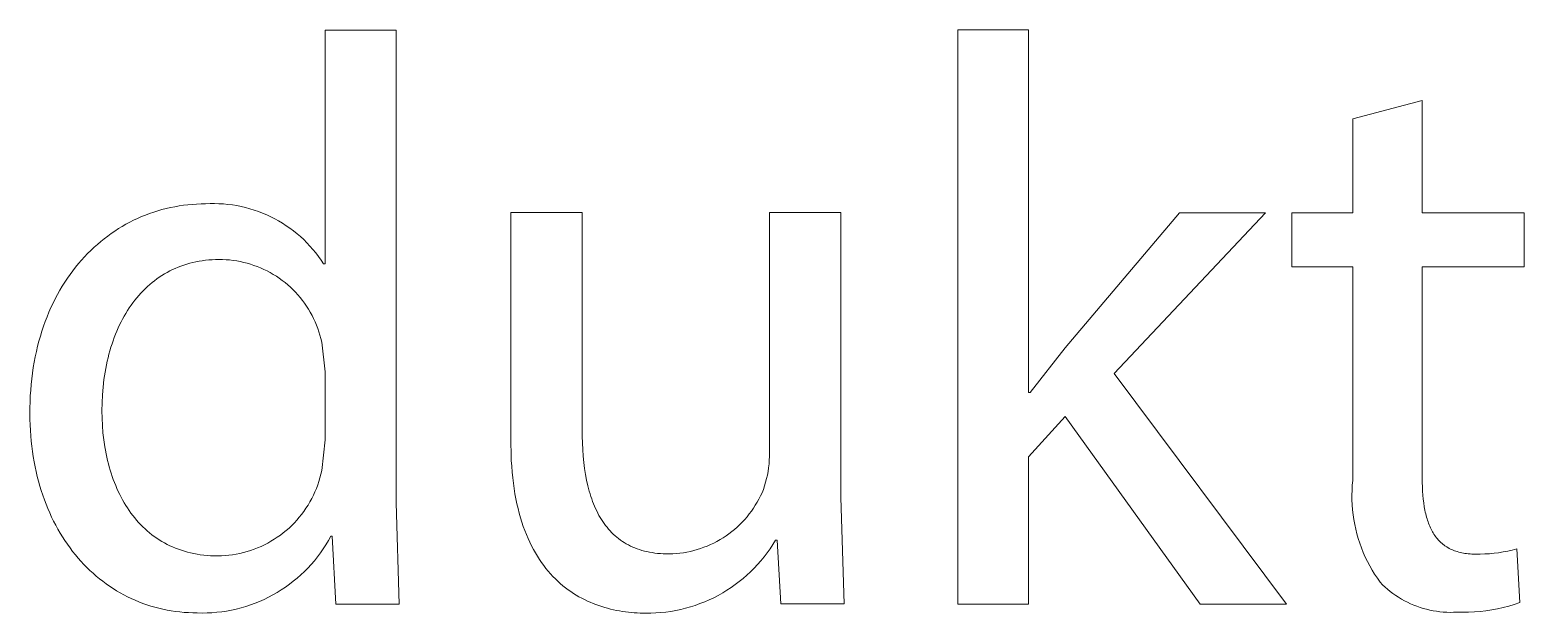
# Model space of a CAD drawing. Header units: millimetres. Extents: x -665 to 1920, y -373 to 1434.
# Drawn here: x 1132.37 to 1180.21, y -329.91 to -311.24 of the extents above; entities that cross this region are included whole.
import ezdxf

# ---------------------------------------------------------------- set-up
doc = ezdxf.new("R2010")
doc.units = ezdxf.units.MM
doc.header["$MEASUREMENT"] = 0
doc.layers.add('Domyślny', color=7, linetype='Continuous', true_color=0x000000)

msp = doc.modelspace()

# ---------------------------------------------------------------- linework, layer by layer
at = {"layer": 'Domyślny', "color": 18, "lineweight": 15, "true_color": 0x000000}
for p, q in [((1141.825, -318.725), (1141.825, -311.242)), ((1141.825, -311.242), (1144.099, -311.242)), ((1144.099, -311.242), (1144.099, -326.38)), ((1162.08, -329.619), (1162.08, -311.235)), ((1162.08, -311.235), (1164.337, -311.235)), ((1164.337, -311.235), (1164.337, -322.843)), ((1174.72, -314.086), (1176.942, -313.492)), ((1176.942, -313.492), (1176.942, -317.092)), ((1174.72, -317.092), (1174.72, -314.086)), ((1136.073, -317.163), (1136.203, -317.114)), ((1136.203, -317.114), (1136.334, -317.069)), ((1136.334, -317.069), (1136.466, -317.027)), ((1136.466, -317.027), (1136.6, -316.989)), ((1136.6, -316.989), (1136.735, -316.954)), ((1136.735, -316.954), (1136.871, -316.923)), ((1136.871, -316.923), (1137.008, -316.896)), ((1137.008, -316.896), (1137.146, -316.872)), ((1137.146, -316.872), (1137.285, -316.851)), ((1137.285, -316.851), (1137.425, -316.835)), ((1137.425, -316.835), (1137.566, -316.822)), ((1137.566, -316.822), (1137.708, -316.812)), ((1137.708, -316.812), (1137.85, -316.807)), ((1137.85, -316.807), (1137.994, -316.805)), ((1137.994, -316.805), (1138.137, -316.798)), ((1138.137, -316.798), (1138.28, -316.797)), ((1138.28, -316.797), (1138.424, -316.801)), ((1138.424, -316.801), (1138.567, -316.809)), ((1138.567, -316.809), (1138.71, -316.822)), ((1138.71, -316.822), (1138.852, -316.84)), ((1138.852, -316.84), (1138.993, -316.863)), ((1138.993, -316.863), (1139.134, -316.891)), ((1139.134, -316.891), (1139.274, -316.924)), ((1139.274, -316.924), (1139.412, -316.961)), ((1139.412, -316.961), (1139.549, -317.004)), ((1139.549, -317.004), (1139.685, -317.051)), ((1139.685, -317.051), (1139.819, -317.102)), ((1139.819, -317.102), (1139.951, -317.158)), ((1147.767, -324.424), (1147.767, -317.087)), ((1147.767, -317.087), (1150.049, -317.087)), ((1150.049, -317.087), (1150.049, -324.028)), ((1156.05, -324.777), (1156.05, -317.087)), ((1156.05, -317.087), (1158.332, -317.087)), ((1158.332, -317.087), (1158.332, -326.206)), ((1165.508, -321.413), (1169.176, -317.091)), ((1171.923, -317.091), (1167.083, -322.24)), ((1169.176, -317.091), (1171.923, -317.091)), ((1172.774, -318.822), (1172.774, -317.092)), ((1172.774, -317.092), (1174.72, -317.092)), ((1176.942, -317.092), (1180.205, -317.092)), ((1180.205, -317.092), (1180.205, -318.822)), ((1135.09, -317.675), (1135.207, -317.599)), ((1135.207, -317.599), (1135.326, -317.527)), ((1135.326, -317.527), (1135.447, -317.458)), ((1135.447, -317.458), (1135.569, -317.392)), ((1135.569, -317.392), (1135.693, -317.33)), ((1135.693, -317.33), (1135.818, -317.271)), ((1135.818, -317.271), (1135.945, -317.215)), ((1135.945, -317.215), (1136.073, -317.163)), ((1139.951, -317.158), (1140.081, -317.219)), ((1140.081, -317.219), (1140.209, -317.284)), ((1140.209, -317.284), (1140.334, -317.353)), ((1140.334, -317.353), (1140.457, -317.426)), ((1140.457, -317.426), (1140.578, -317.504)), ((1140.578, -317.504), (1140.696, -317.586)), ((1140.696, -317.586), (1140.811, -317.672)), ((1134.531, -318.102), (1134.639, -318.01)), ((1134.639, -318.01), (1134.749, -317.921)), ((1134.749, -317.921), (1134.861, -317.836)), ((1134.861, -317.836), (1134.974, -317.754)), ((1134.974, -317.754), (1135.09, -317.675)), ((1140.811, -317.672), (1140.922, -317.761)), ((1140.922, -317.761), (1141.031, -317.855)), ((1141.031, -317.855), (1141.137, -317.952)), ((1141.137, -317.952), (1141.239, -318.053)), ((1141.239, -318.053), (1141.337, -318.157)), ((1134.023, -318.608), (1134.12, -318.5)), ((1134.12, -318.5), (1134.22, -318.396)), ((1134.22, -318.396), (1134.321, -318.295)), ((1134.321, -318.295), (1134.425, -318.197)), ((1134.425, -318.197), (1134.531, -318.102)), ((1141.337, -318.157), (1141.432, -318.265)), ((1141.432, -318.265), (1141.524, -318.375)), ((1141.524, -318.375), (1141.611, -318.489)), ((1141.611, -318.489), (1141.694, -318.606)), ((1133.657, -319.067), (1133.745, -318.948)), ((1133.745, -318.948), (1133.835, -318.832)), ((1133.835, -318.832), (1133.928, -318.718)), ((1133.928, -318.718), (1134.023, -318.608)), ((1136.677, -319.049), (1136.595, -319.1)), ((1136.761, -319.001), (1136.677, -319.049)), ((1136.847, -318.955), (1136.761, -319.001)), ((1136.934, -318.912), (1136.847, -318.955)), ((1137.023, -318.871), (1136.934, -318.912)), ((1137.114, -318.833), (1137.023, -318.871)), ((1137.206, -318.797), (1137.114, -318.833)), ((1137.299, -318.764), (1137.206, -318.797)), ((1137.394, -318.734), (1137.299, -318.764)), ((1137.49, -318.707), (1137.394, -318.734)), ((1137.588, -318.682), (1137.49, -318.707)), ((1137.688, -318.66), (1137.588, -318.682)), ((1137.789, -318.641), (1137.688, -318.66)), ((1137.891, -318.625), (1137.789, -318.641)), ((1137.995, -318.611), (1137.891, -318.625)), ((1138.1, -318.601), (1137.995, -318.611)), ((1138.207, -318.593), (1138.1, -318.601)), ((1138.315, -318.589), (1138.207, -318.593)), ((1138.424, -318.587), (1138.315, -318.589)), ((1138.538, -318.589), (1138.424, -318.587)), ((1138.652, -318.594), (1138.538, -318.589)), ((1138.766, -318.603), (1138.652, -318.594)), ((1138.879, -318.616), (1138.766, -318.603)), ((1138.992, -318.633), (1138.879, -318.616)), ((1139.105, -318.653), (1138.992, -318.633)), ((1139.216, -318.678), (1139.105, -318.653)), ((1139.327, -318.706), (1139.216, -318.678)), ((1139.436, -318.738), (1139.327, -318.706)), ((1139.545, -318.774), (1139.436, -318.738)), ((1139.652, -318.814), (1139.545, -318.774)), ((1139.757, -318.857), (1139.652, -318.814)), ((1139.862, -318.903), (1139.757, -318.857)), ((1139.964, -318.953), (1139.862, -318.903)), ((1140.065, -319.007), (1139.964, -318.953)), ((1140.164, -319.064), (1140.065, -319.007)), ((1141.694, -318.606), (1141.774, -318.725)), ((1141.774, -318.725), (1141.825, -318.725)), ((1174.72, -318.822), (1172.774, -318.822)), ((1174.72, -325.659), (1174.72, -318.822)), ((1180.205, -318.822), (1176.942, -318.822)), ((1176.942, -318.822), (1176.942, -325.582)), ((1133.33, -319.574), (1133.408, -319.443)), ((1133.408, -319.443), (1133.488, -319.315)), ((1133.488, -319.315), (1133.571, -319.19)), ((1133.571, -319.19), (1133.657, -319.067)), ((1136.062, -319.522), (1135.992, -319.592)), ((1136.133, -319.455), (1136.062, -319.522)), ((1136.206, -319.39), (1136.133, -319.455)), ((1136.28, -319.327), (1136.206, -319.39)), ((1136.357, -319.267), (1136.28, -319.327)), ((1136.434, -319.209), (1136.357, -319.267)), ((1136.514, -319.153), (1136.434, -319.209)), ((1136.595, -319.1), (1136.514, -319.153)), ((1140.261, -319.125), (1140.164, -319.064)), ((1140.355, -319.188), (1140.261, -319.125)), ((1140.448, -319.255), (1140.355, -319.188)), ((1140.538, -319.325), (1140.448, -319.255)), ((1140.626, -319.398), (1140.538, -319.325)), ((1140.711, -319.474), (1140.626, -319.398)), ((1140.794, -319.553), (1140.711, -319.474)), ((1133.046, -320.127), (1133.113, -319.985)), ((1133.113, -319.985), (1133.183, -319.845)), ((1133.183, -319.845), (1133.255, -319.708)), ((1133.255, -319.708), (1133.33, -319.574)), ((1135.67, -319.971), (1135.61, -320.054)), ((1135.731, -319.891), (1135.67, -319.971)), ((1135.794, -319.813), (1135.731, -319.891)), ((1135.858, -319.737), (1135.794, -319.813)), ((1135.924, -319.664), (1135.858, -319.737)), ((1135.992, -319.592), (1135.924, -319.664)), ((1140.873, -319.634), (1140.794, -319.553)), ((1140.95, -319.719), (1140.873, -319.634)), ((1141.024, -319.806), (1140.95, -319.719)), ((1141.096, -319.895), (1141.024, -319.806)), ((1141.163, -319.987), (1141.096, -319.895)), ((1141.228, -320.081), (1141.163, -319.987)), ((1132.863, -320.571), (1132.921, -320.42)), ((1132.921, -320.42), (1132.982, -320.272)), ((1132.982, -320.272), (1133.046, -320.127)), ((1135.39, -320.402), (1135.34, -320.494)), ((1135.443, -320.312), (1135.39, -320.402)), ((1135.497, -320.224), (1135.443, -320.312)), ((1135.553, -320.138), (1135.497, -320.224)), ((1135.61, -320.054), (1135.553, -320.138)), ((1141.29, -320.177), (1141.228, -320.081)), ((1141.348, -320.275), (1141.29, -320.177)), ((1141.403, -320.375), (1141.348, -320.275)), ((1141.454, -320.477), (1141.403, -320.375)), ((1141.502, -320.58), (1141.454, -320.477)), ((1132.706, -321.039), (1132.755, -320.881)), ((1132.755, -320.881), (1132.807, -320.724)), ((1132.807, -320.724), (1132.863, -320.571)), ((1135.155, -320.879), (1135.113, -320.98)), ((1135.198, -320.78), (1135.155, -320.879)), ((1135.244, -320.683), (1135.198, -320.78)), ((1135.291, -320.587), (1135.244, -320.683)), ((1135.34, -320.494), (1135.291, -320.587)), ((1141.547, -320.686), (1141.502, -320.58)), ((1141.587, -320.792), (1141.547, -320.686)), ((1141.625, -320.9), (1141.587, -320.792)), ((1141.658, -321.009), (1141.625, -320.9)), ((1132.578, -321.531), (1132.617, -321.365)), ((1132.617, -321.365), (1132.66, -321.201)), ((1132.66, -321.201), (1132.706, -321.039)), ((1134.965, -321.399), (1134.933, -321.508)), ((1135, -321.292), (1134.965, -321.399)), ((1135.036, -321.186), (1135, -321.292)), ((1135.074, -321.082), (1135.036, -321.186)), ((1135.113, -320.98), (1135.074, -321.082)), ((1141.688, -321.12), (1141.658, -321.009)), ((1141.713, -321.231), (1141.688, -321.12)), ((1141.825, -322.187), (1141.713, -321.231)), ((1164.388, -322.843), (1165.508, -321.413)), ((1132.479, -322.047), (1132.509, -321.872)), ((1132.509, -321.872), (1132.542, -321.701)), ((1132.542, -321.701), (1132.578, -321.531)), ((1134.847, -321.843), (1134.823, -321.958)), ((1134.874, -321.73), (1134.847, -321.843)), ((1134.903, -321.618), (1134.874, -321.73)), ((1134.933, -321.508), (1134.903, -321.618)), ((1132.411, -322.585), (1132.43, -322.403)), ((1132.43, -322.403), (1132.453, -322.224)), ((1132.453, -322.224), (1132.479, -322.047)), ((1134.76, -322.311), (1134.743, -322.431)), ((1134.779, -322.192), (1134.76, -322.311)), ((1134.8, -322.074), (1134.779, -322.192)), ((1134.823, -321.958), (1134.8, -322.074)), ((1141.825, -324.365), (1141.825, -322.187)), ((1167.083, -322.24), (1172.594, -329.619)), ((1132.384, -322.956), (1132.396, -322.769)), ((1132.396, -322.769), (1132.411, -322.585)), ((1134.715, -322.675), (1134.695, -322.924)), ((1134.743, -322.431), (1134.715, -322.675)), ((1164.337, -322.843), (1164.388, -322.843)), ((1132.371, -323.336), (1132.376, -323.145)), ((1132.371, -323.53), (1132.371, -323.336)), ((1132.376, -323.145), (1132.384, -322.956)), ((1134.682, -323.177), (1134.678, -323.435)), ((1134.695, -322.924), (1134.682, -323.177)), ((1132.372, -323.708), (1132.371, -323.53)), ((1132.378, -323.884), (1132.372, -323.708)), ((1134.678, -323.435), (1134.682, -323.671)), ((1134.682, -323.671), (1134.693, -323.904)), ((1165.508, -323.618), (1164.337, -324.909)), ((1169.83, -329.619), (1165.508, -323.618)), ((1132.386, -324.058), (1132.378, -323.884)), ((1132.398, -324.23), (1132.386, -324.058)), ((1132.413, -324.4), (1132.398, -324.23)), ((1134.693, -323.904), (1134.711, -324.135)), ((1134.711, -324.135), (1134.736, -324.361)), ((1150.049, -324.028), (1150.051, -324.248)), ((1150.051, -324.248), (1150.057, -324.464)), ((1132.431, -324.568), (1132.413, -324.4)), ((1132.452, -324.735), (1132.431, -324.568)), ((1132.477, -324.899), (1132.452, -324.735)), ((1134.736, -324.361), (1134.769, -324.584)), ((1134.769, -324.584), (1134.788, -324.695)), ((1134.788, -324.695), (1134.809, -324.804)), ((1141.713, -325.347), (1141.825, -324.365)), ((1147.774, -324.826), (1147.767, -324.424)), ((1150.057, -324.464), (1150.068, -324.675)), ((1150.068, -324.675), (1150.084, -324.881)), ((1156.048, -324.896), (1156.05, -324.777)), ((1132.505, -325.061), (1132.477, -324.899)), ((1132.535, -325.221), (1132.505, -325.061)), ((1132.569, -325.379), (1132.535, -325.221)), ((1134.809, -324.804), (1134.832, -324.911)), ((1134.832, -324.911), (1134.856, -325.018)), ((1134.856, -325.018), (1134.883, -325.124)), ((1134.883, -325.124), (1134.911, -325.228)), ((1134.911, -325.228), (1134.941, -325.332)), ((1147.782, -325.02), (1147.774, -324.826)), ((1147.794, -325.209), (1147.782, -325.02)), ((1147.809, -325.394), (1147.794, -325.209)), ((1150.084, -324.881), (1150.104, -325.082)), ((1150.104, -325.082), (1150.129, -325.278)), ((1156.001, -325.371), (1156.019, -325.253)), ((1156.019, -325.253), (1156.033, -325.134)), ((1156.033, -325.134), (1156.042, -325.015)), ((1156.042, -325.015), (1156.048, -324.896)), ((1164.337, -324.909), (1164.337, -329.619)), ((1132.606, -325.534), (1132.569, -325.379)), ((1132.646, -325.688), (1132.606, -325.534)), ((1132.688, -325.839), (1132.646, -325.688)), ((1134.941, -325.332), (1134.972, -325.433)), ((1134.972, -325.433), (1135.006, -325.534)), ((1135.006, -325.534), (1135.041, -325.633)), ((1135.041, -325.633), (1135.078, -325.731)), ((1135.078, -325.731), (1135.117, -325.828)), ((1141.584, -325.806), (1141.622, -325.693)), ((1141.622, -325.693), (1141.657, -325.579)), ((1141.657, -325.579), (1141.687, -325.463)), ((1141.687, -325.463), (1141.713, -325.347)), ((1147.827, -325.574), (1147.809, -325.394)), ((1147.848, -325.749), (1147.827, -325.574)), ((1147.872, -325.92), (1147.848, -325.749)), ((1150.129, -325.278), (1150.159, -325.468)), ((1150.159, -325.468), (1150.194, -325.653)), ((1150.194, -325.653), (1150.234, -325.832)), ((1155.89, -325.834), (1155.923, -325.72)), ((1155.923, -325.72), (1155.953, -325.604)), ((1155.953, -325.604), (1155.979, -325.488)), ((1155.979, -325.488), (1156.001, -325.371)), ((1174.706, -325.816), (1174.72, -325.659)), ((1176.942, -325.582), (1176.943, -325.725)), ((1176.943, -325.725), (1176.947, -325.865)), ((1132.734, -325.988), (1132.688, -325.839)), ((1132.783, -326.135), (1132.734, -325.988)), ((1132.834, -326.279), (1132.783, -326.135)), ((1135.117, -325.828), (1135.158, -325.923)), ((1135.158, -325.923), (1135.201, -326.016)), ((1135.201, -326.016), (1135.245, -326.108)), ((1135.245, -326.108), (1135.291, -326.198)), ((1135.291, -326.198), (1135.339, -326.287)), ((1141.392, -326.243), (1141.446, -326.137)), ((1141.446, -326.137), (1141.496, -326.028)), ((1141.496, -326.028), (1141.542, -325.918)), ((1141.542, -325.918), (1141.584, -325.806)), ((1147.899, -326.087), (1147.872, -325.92)), ((1147.929, -326.249), (1147.899, -326.087)), ((1150.234, -325.832), (1150.256, -325.919)), ((1150.256, -325.919), (1150.279, -326.005)), ((1150.279, -326.005), (1150.304, -326.09)), ((1150.304, -326.09), (1150.33, -326.172)), ((1150.33, -326.172), (1150.358, -326.254)), ((1155.708, -326.257), (1155.76, -326.156)), ((1155.76, -326.156), (1155.808, -326.053)), ((1155.808, -326.053), (1155.852, -325.948)), ((1155.852, -325.948), (1155.89, -325.834)), ((1158.332, -326.206), (1158.436, -329.616)), ((1174.693, -326.13), (1174.697, -325.973)), ((1174.695, -326.287), (1174.693, -326.13)), ((1174.697, -325.973), (1174.706, -325.816)), ((1176.947, -325.865), (1176.954, -326)), ((1176.954, -326), (1176.963, -326.132)), ((1176.963, -326.132), (1176.975, -326.259)), ((1132.888, -326.421), (1132.834, -326.279)), ((1132.945, -326.561), (1132.888, -326.421)), ((1133.004, -326.698), (1132.945, -326.561)), ((1133.066, -326.833), (1133.004, -326.698)), ((1135.339, -326.287), (1135.389, -326.374)), ((1135.389, -326.374), (1135.441, -326.46)), ((1135.441, -326.46), (1135.494, -326.543)), ((1135.494, -326.543), (1135.549, -326.625)), ((1135.549, -326.625), (1135.606, -326.705)), ((1135.606, -326.705), (1135.665, -326.783)), ((1141.07, -326.746), (1141.141, -326.65)), ((1141.141, -326.65), (1141.209, -326.552)), ((1141.209, -326.552), (1141.274, -326.451)), ((1141.274, -326.451), (1141.335, -326.348)), ((1141.335, -326.348), (1141.392, -326.243)), ((1144.099, -326.38), (1144.193, -329.618)), ((1147.962, -326.407), (1147.929, -326.249)), ((1147.997, -326.561), (1147.962, -326.407)), ((1148.036, -326.71), (1147.997, -326.561)), ((1148.077, -326.855), (1148.036, -326.71)), ((1150.358, -326.254), (1150.386, -326.333)), ((1150.386, -326.333), (1150.417, -326.412)), ((1150.417, -326.412), (1150.448, -326.488)), ((1150.448, -326.488), (1150.481, -326.563)), ((1150.481, -326.563), (1150.516, -326.636)), ((1150.516, -326.636), (1150.552, -326.708)), ((1150.552, -326.708), (1150.589, -326.778)), ((1155.399, -326.734), (1155.467, -326.643)), ((1155.467, -326.643), (1155.532, -326.55)), ((1155.532, -326.55), (1155.594, -326.454)), ((1155.594, -326.454), (1155.653, -326.357)), ((1155.653, -326.357), (1155.708, -326.257)), ((1174.701, -326.444), (1174.695, -326.287)), ((1174.713, -326.601), (1174.701, -326.444)), ((1174.731, -326.757), (1174.713, -326.601)), ((1176.975, -326.259), (1176.991, -326.382)), ((1176.991, -326.382), (1177.009, -326.501)), ((1177.009, -326.501), (1177.03, -326.616)), ((1177.03, -326.616), (1177.042, -326.672)), ((1177.042, -326.672), (1177.055, -326.727)), ((1133.131, -326.965), (1133.066, -326.833)), ((1133.199, -327.095), (1133.131, -326.965)), ((1133.268, -327.222), (1133.199, -327.095)), ((1135.665, -326.783), (1135.726, -326.86)), ((1135.726, -326.86), (1135.788, -326.934)), ((1135.788, -326.934), (1135.852, -327.006)), ((1135.852, -327.006), (1135.918, -327.077)), ((1135.918, -327.077), (1135.986, -327.145)), ((1135.986, -327.145), (1136.056, -327.211)), ((1140.576, -327.263), (1140.666, -327.184)), ((1140.666, -327.184), (1140.753, -327.102)), ((1140.753, -327.102), (1140.837, -327.017)), ((1140.837, -327.017), (1140.918, -326.929)), ((1140.918, -326.929), (1140.995, -326.839)), ((1140.995, -326.839), (1141.07, -326.746)), ((1148.12, -326.996), (1148.077, -326.855)), ((1148.166, -327.133), (1148.12, -326.996)), ((1148.215, -327.266), (1148.166, -327.133)), ((1150.589, -326.778), (1150.628, -326.846)), ((1150.628, -326.846), (1150.669, -326.912)), ((1150.669, -326.912), (1150.711, -326.977)), ((1150.711, -326.977), (1150.754, -327.04)), ((1150.754, -327.04), (1150.799, -327.101)), ((1150.799, -327.101), (1150.846, -327.16)), ((1150.846, -327.16), (1150.894, -327.218)), ((1154.928, -327.227), (1155.013, -327.152)), ((1155.013, -327.152), (1155.096, -327.074)), ((1155.096, -327.074), (1155.176, -326.993)), ((1155.176, -326.993), (1155.253, -326.909)), ((1155.253, -326.909), (1155.328, -326.823)), ((1155.328, -326.823), (1155.399, -326.734)), ((1174.754, -326.913), (1174.731, -326.757)), ((1174.781, -327.067), (1174.754, -326.913)), ((1174.815, -327.221), (1174.781, -327.067)), ((1177.055, -326.727), (1177.068, -326.781)), ((1177.068, -326.781), (1177.082, -326.834)), ((1177.082, -326.834), (1177.097, -326.885)), ((1177.097, -326.885), (1177.113, -326.936)), ((1177.113, -326.936), (1177.13, -326.986)), ((1177.13, -326.986), (1177.148, -327.034)), ((1177.148, -327.034), (1177.166, -327.081)), ((1177.166, -327.081), (1177.185, -327.128)), ((1177.185, -327.128), (1177.205, -327.173)), ((1177.205, -327.173), (1177.226, -327.217)), ((1133.341, -327.347), (1133.268, -327.222)), ((1133.416, -327.469), (1133.341, -327.347)), ((1133.493, -327.589), (1133.416, -327.469)), ((1133.573, -327.706), (1133.493, -327.589)), ((1136.056, -327.211), (1136.127, -327.275)), ((1136.127, -327.275), (1136.201, -327.337)), ((1136.201, -327.337), (1136.276, -327.397)), ((1136.276, -327.397), (1136.352, -327.455)), ((1136.352, -327.455), (1136.431, -327.51)), ((1136.431, -327.51), (1136.511, -327.563)), ((1136.511, -327.563), (1136.594, -327.613)), ((1136.594, -327.613), (1136.678, -327.661)), ((1136.678, -327.661), (1136.764, -327.707)), ((1139.879, -327.721), (1139.985, -327.666)), ((1139.985, -327.666), (1140.089, -327.608)), ((1140.089, -327.608), (1140.191, -327.546)), ((1140.191, -327.546), (1140.291, -327.48)), ((1140.291, -327.48), (1140.389, -327.411)), ((1140.389, -327.411), (1140.484, -327.339)), ((1140.484, -327.339), (1140.576, -327.263)), ((1141.93, -327.585), (1141.848, -327.72)), ((1142.006, -327.448), (1141.93, -327.585)), ((1142.049, -327.448), (1142.006, -327.448)), ((1142.161, -329.618), (1142.049, -327.448)), ((1148.265, -327.395), (1148.215, -327.266)), ((1148.319, -327.521), (1148.265, -327.395)), ((1148.374, -327.642), (1148.319, -327.521)), ((1148.432, -327.759), (1148.374, -327.642)), ((1150.894, -327.218), (1150.943, -327.274)), ((1150.943, -327.274), (1150.995, -327.328)), ((1150.995, -327.328), (1151.048, -327.38)), ((1151.048, -327.38), (1151.102, -327.43)), ((1151.102, -327.43), (1151.158, -327.478)), ((1151.158, -327.478), (1151.216, -327.524)), ((1151.216, -327.524), (1151.276, -327.568)), ((1151.276, -327.568), (1151.337, -327.611)), ((1151.337, -327.611), (1151.4, -327.651)), ((1151.4, -327.651), (1151.464, -327.689)), ((1154.162, -327.715), (1154.264, -327.665)), ((1154.264, -327.665), (1154.365, -327.613)), ((1154.365, -327.613), (1154.464, -327.557)), ((1154.464, -327.557), (1154.561, -327.497)), ((1154.561, -327.497), (1154.656, -327.434)), ((1154.656, -327.434), (1154.749, -327.368)), ((1154.749, -327.368), (1154.84, -327.299)), ((1154.84, -327.299), (1154.928, -327.227)), ((1156.24, -327.575), (1156.156, -327.712)), ((1156.291, -327.575), (1156.24, -327.575)), ((1156.412, -329.616), (1156.291, -327.575)), ((1174.853, -327.374), (1174.815, -327.221)), ((1174.896, -327.525), (1174.853, -327.374)), ((1174.945, -327.674), (1174.896, -327.525)), ((1177.226, -327.217), (1177.248, -327.26)), ((1177.248, -327.26), (1177.271, -327.301)), ((1177.271, -327.301), (1177.295, -327.342)), ((1177.295, -327.342), (1177.32, -327.381)), ((1177.32, -327.381), (1177.345, -327.42)), ((1177.345, -327.42), (1177.372, -327.457)), ((1177.372, -327.457), (1177.399, -327.493)), ((1177.399, -327.493), (1177.428, -327.528)), ((1177.428, -327.528), (1177.457, -327.562)), ((1177.457, -327.562), (1177.487, -327.595)), ((1177.487, -327.595), (1177.519, -327.626)), ((1177.519, -327.626), (1177.551, -327.656)), ((1177.551, -327.656), (1177.568, -327.671)), ((1133.655, -327.82), (1133.573, -327.706)), ((1133.74, -327.931), (1133.655, -327.82)), ((1133.826, -328.04), (1133.74, -327.931)), ((1133.915, -328.146), (1133.826, -328.04)), ((1136.764, -327.707), (1136.851, -327.75)), ((1136.851, -327.75), (1136.941, -327.791)), ((1136.941, -327.791), (1137.032, -327.829)), ((1137.032, -327.829), (1137.125, -327.865)), ((1137.125, -327.865), (1137.22, -327.898)), ((1137.22, -327.898), (1137.316, -327.928)), ((1137.316, -327.928), (1137.415, -327.956)), ((1137.415, -327.956), (1137.515, -327.981)), ((1137.515, -327.981), (1137.617, -328.003)), ((1137.617, -328.003), (1137.721, -328.022)), ((1137.721, -328.022), (1137.826, -328.039)), ((1137.826, -328.039), (1137.934, -328.052)), ((1137.934, -328.052), (1138.043, -328.063)), ((1138.043, -328.063), (1138.154, -328.07)), ((1138.154, -328.07), (1138.266, -328.075)), ((1138.266, -328.075), (1138.381, -328.076)), ((1138.381, -328.076), (1138.5, -328.074)), ((1138.5, -328.074), (1138.62, -328.067)), ((1138.62, -328.067), (1138.739, -328.055)), ((1138.739, -328.055), (1138.857, -328.04)), ((1138.857, -328.04), (1138.975, -328.021)), ((1138.975, -328.021), (1139.092, -327.997)), ((1139.092, -327.997), (1139.208, -327.97)), ((1139.208, -327.97), (1139.323, -327.938)), ((1139.323, -327.938), (1139.437, -327.903)), ((1139.437, -327.903), (1139.55, -327.863)), ((1139.55, -327.863), (1139.661, -327.82)), ((1139.661, -327.82), (1139.771, -327.772)), ((1139.771, -327.772), (1139.879, -327.721)), ((1141.578, -328.108), (1141.479, -328.23)), ((1141.672, -327.982), (1141.578, -328.108)), ((1141.762, -327.853), (1141.672, -327.982)), ((1141.848, -327.72), (1141.762, -327.853)), ((1148.491, -327.873), (1148.432, -327.759)), ((1148.553, -327.983), (1148.491, -327.873)), ((1148.617, -328.089), (1148.553, -327.983)), ((1148.683, -328.192), (1148.617, -328.089)), ((1151.464, -327.689), (1151.531, -327.726)), ((1151.531, -327.726), (1151.599, -327.76)), ((1151.599, -327.76), (1151.669, -327.792)), ((1151.669, -327.792), (1151.74, -327.822)), ((1151.74, -327.822), (1151.814, -327.85)), ((1151.814, -327.85), (1151.889, -327.876)), ((1151.889, -327.876), (1151.966, -327.9)), ((1151.966, -327.9), (1152.045, -327.921)), ((1152.045, -327.921), (1152.125, -327.941)), ((1152.125, -327.941), (1152.208, -327.958)), ((1152.208, -327.958), (1152.292, -327.973)), ((1152.292, -327.973), (1152.378, -327.985)), ((1152.378, -327.985), (1152.467, -327.996)), ((1152.467, -327.996), (1152.557, -328.004)), ((1152.557, -328.004), (1152.649, -328.01)), ((1152.649, -328.01), (1152.743, -328.013)), ((1152.743, -328.013), (1152.839, -328.014)), ((1152.839, -328.014), (1152.952, -328.011)), ((1152.952, -328.011), (1153.066, -328.003)), ((1153.066, -328.003), (1153.179, -327.991)), ((1153.179, -327.991), (1153.292, -327.976)), ((1153.292, -327.976), (1153.404, -327.956)), ((1153.404, -327.956), (1153.516, -327.933)), ((1153.516, -327.933), (1153.626, -327.906)), ((1153.626, -327.906), (1153.736, -327.875)), ((1153.736, -327.875), (1153.844, -327.84)), ((1153.844, -327.84), (1153.951, -327.802)), ((1153.951, -327.802), (1154.057, -327.76)), ((1154.057, -327.76), (1154.162, -327.715)), ((1155.876, -328.106), (1155.775, -328.23)), ((1155.974, -327.978), (1155.876, -328.106)), ((1156.067, -327.847), (1155.974, -327.978)), ((1156.156, -327.712), (1156.067, -327.847)), ((1174.998, -327.822), (1174.945, -327.674)), ((1175.057, -327.968), (1174.998, -327.822)), ((1175.12, -328.112), (1175.057, -327.968)), ((1175.188, -328.253), (1175.12, -328.112)), ((1177.568, -327.671), (1177.584, -327.685)), ((1177.584, -327.685), (1177.601, -327.7)), ((1177.601, -327.7), (1177.619, -327.713)), ((1177.619, -327.713), (1177.636, -327.727)), ((1177.636, -327.727), (1177.654, -327.74)), ((1177.654, -327.74), (1177.672, -327.753)), ((1177.672, -327.753), (1177.69, -327.766)), ((1177.69, -327.766), (1177.709, -327.778)), ((1177.709, -327.778), (1177.728, -327.79)), ((1177.728, -327.79), (1177.747, -327.802)), ((1177.747, -327.802), (1177.766, -327.813)), ((1177.766, -327.813), (1177.806, -327.835)), ((1177.806, -327.835), (1177.846, -327.856)), ((1177.846, -327.856), (1177.888, -327.875)), ((1177.888, -327.875), (1177.931, -327.894)), ((1177.931, -327.894), (1177.974, -327.911)), ((1177.974, -327.911), (1178.019, -327.927)), ((1178.019, -327.927), (1178.065, -327.941)), ((1178.065, -327.941), (1178.112, -327.955)), ((1178.112, -327.955), (1178.161, -327.967)), ((1178.161, -327.967), (1178.21, -327.978)), ((1178.21, -327.978), (1178.261, -327.987)), ((1178.261, -327.987), (1178.312, -327.995)), ((1178.312, -327.995), (1178.365, -328.003)), ((1178.365, -328.003), (1178.419, -328.008)), ((1178.419, -328.008), (1178.474, -328.013)), ((1178.474, -328.013), (1178.53, -328.016)), ((1178.53, -328.016), (1178.588, -328.018)), ((1178.588, -328.018), (1178.647, -328.019)), ((1178.647, -328.019), (1178.796, -328.019)), ((1178.796, -328.019), (1178.945, -328.015)), ((1178.945, -328.015), (1179.093, -328.006)), ((1179.093, -328.006), (1179.242, -327.993)), ((1179.242, -327.993), (1179.389, -327.974)), ((1179.389, -327.974), (1179.537, -327.951)), ((1179.537, -327.951), (1179.683, -327.924)), ((1179.683, -327.924), (1179.828, -327.892)), ((1179.828, -327.892), (1179.973, -327.855)), ((1179.973, -327.855), (1180.068, -329.569)), ((1134.006, -328.25), (1133.915, -328.146)), ((1134.1, -328.35), (1134.006, -328.25)), ((1134.195, -328.448), (1134.1, -328.35)), ((1134.293, -328.542), (1134.195, -328.448)), ((1134.393, -328.634), (1134.293, -328.542)), ((1141.158, -328.578), (1141.044, -328.686)), ((1141.269, -328.466), (1141.158, -328.578)), ((1141.376, -328.35), (1141.269, -328.466)), ((1141.479, -328.23), (1141.376, -328.35)), ((1148.75, -328.291), (1148.683, -328.192)), ((1148.82, -328.386), (1148.75, -328.291)), ((1148.891, -328.478), (1148.82, -328.386)), ((1148.964, -328.567), (1148.891, -328.478)), ((1149.038, -328.652), (1148.964, -328.567)), ((1155.445, -328.583), (1155.327, -328.692)), ((1155.559, -328.469), (1155.445, -328.583)), ((1155.669, -328.352), (1155.559, -328.469)), ((1155.775, -328.23), (1155.669, -328.352)), ((1175.261, -328.393), (1175.188, -328.253)), ((1175.339, -328.529), (1175.261, -328.393)), ((1175.421, -328.663), (1175.339, -328.529)), ((1134.494, -328.723), (1134.393, -328.634)), ((1134.598, -328.809), (1134.494, -328.723)), ((1134.704, -328.891), (1134.598, -328.809)), ((1134.811, -328.971), (1134.704, -328.891)), ((1134.921, -329.048), (1134.811, -328.971)), ((1135.032, -329.122), (1134.921, -329.048)), ((1140.551, -329.079), (1140.42, -329.166)), ((1140.68, -328.987), (1140.551, -329.079)), ((1140.804, -328.891), (1140.68, -328.987)), ((1140.926, -328.79), (1140.804, -328.891)), ((1141.044, -328.686), (1140.926, -328.79)), ((1149.114, -328.734), (1149.038, -328.652)), ((1149.192, -328.813), (1149.114, -328.734)), ((1149.271, -328.888), (1149.192, -328.813)), ((1149.351, -328.961), (1149.271, -328.888)), ((1149.433, -329.03), (1149.351, -328.961)), ((1149.516, -329.096), (1149.433, -329.03)), ((1149.6, -329.159), (1149.516, -329.096)), ((1154.821, -329.089), (1154.686, -329.177)), ((1154.952, -328.996), (1154.821, -329.089)), ((1155.08, -328.899), (1154.952, -328.996)), ((1155.205, -328.798), (1155.08, -328.899)), ((1155.327, -328.692), (1155.205, -328.798)), ((1175.508, -328.795), (1175.421, -328.663)), ((1175.599, -328.923), (1175.508, -328.795)), ((1175.675, -329), (1175.599, -328.923)), ((1175.755, -329.074), (1175.675, -329)), ((1175.836, -329.146), (1175.755, -329.074)), ((1135.145, -329.192), (1135.032, -329.122)), ((1135.26, -329.26), (1135.145, -329.192)), ((1135.377, -329.324), (1135.26, -329.26)), ((1135.495, -329.385), (1135.377, -329.324)), ((1135.615, -329.443), (1135.495, -329.385)), ((1135.736, -329.497), (1135.615, -329.443)), ((1135.859, -329.548), (1135.736, -329.497)), ((1135.984, -329.596), (1135.859, -329.548)), ((1139.725, -329.534), (1139.579, -329.593)), ((1139.869, -329.47), (1139.725, -329.534)), ((1140.011, -329.401), (1139.869, -329.47)), ((1140.15, -329.327), (1140.011, -329.401)), ((1140.286, -329.249), (1140.15, -329.327)), ((1140.42, -329.166), (1140.286, -329.249)), ((1149.685, -329.219), (1149.6, -329.159)), ((1149.772, -329.277), (1149.685, -329.219)), ((1149.859, -329.331), (1149.772, -329.277)), ((1149.947, -329.383), (1149.859, -329.331)), ((1150.036, -329.432), (1149.947, -329.383)), ((1150.126, -329.478), (1150.036, -329.432)), ((1150.217, -329.521), (1150.126, -329.478)), ((1150.308, -329.562), (1150.217, -329.521)), ((1150.4, -329.6), (1150.308, -329.562)), ((1153.973, -329.547), (1153.823, -329.606)), ((1154.12, -329.483), (1153.973, -329.547)), ((1154.265, -329.414), (1154.12, -329.483)), ((1154.408, -329.34), (1154.265, -329.414)), ((1154.549, -329.261), (1154.408, -329.34)), ((1154.686, -329.177), (1154.549, -329.261)), ((1175.921, -329.214), (1175.836, -329.146)), ((1176.007, -329.28), (1175.921, -329.214)), ((1176.096, -329.343), (1176.007, -329.28)), ((1176.187, -329.402), (1176.096, -329.343)), ((1176.28, -329.458), (1176.187, -329.402)), ((1176.375, -329.511), (1176.28, -329.458)), ((1176.472, -329.561), (1176.375, -329.511)), ((1176.57, -329.608), (1176.472, -329.561)), ((1180.068, -329.569), (1179.891, -329.628)), ((1136.11, -329.641), (1135.984, -329.596)), ((1136.238, -329.682), (1136.11, -329.641)), ((1136.367, -329.719), (1136.238, -329.682)), ((1136.497, -329.754), (1136.367, -329.719)), ((1136.629, -329.784), (1136.497, -329.754)), ((1136.762, -329.812), (1136.629, -329.784)), ((1136.896, -329.835), (1136.762, -329.812)), ((1137.032, -329.856), (1136.896, -329.835)), ((1137.168, -329.872), (1137.032, -329.856)), ((1137.306, -329.885), (1137.168, -329.872)), ((1137.445, -329.894), (1137.306, -329.885)), ((1137.585, -329.9), (1137.445, -329.894)), ((1137.727, -329.902), (1137.585, -329.9)), ((1137.884, -329.905), (1137.727, -329.902)), ((1138.042, -329.903), (1137.884, -329.905)), ((1138.199, -329.896), (1138.042, -329.903)), ((1138.356, -329.883), (1138.199, -329.896)), ((1138.513, -329.865), (1138.356, -329.883)), ((1138.668, -329.842), (1138.513, -329.865)), ((1138.823, -329.813), (1138.668, -329.842)), ((1138.977, -329.78), (1138.823, -329.813)), ((1139.13, -329.741), (1138.977, -329.78)), ((1139.281, -329.697), (1139.13, -329.741)), ((1139.431, -329.648), (1139.281, -329.697)), ((1139.579, -329.593), (1139.431, -329.648)), ((1144.193, -329.618), (1142.161, -329.618)), ((1150.493, -329.636), (1150.4, -329.6)), ((1150.586, -329.669), (1150.493, -329.636)), ((1150.679, -329.7), (1150.586, -329.669)), ((1150.773, -329.729), (1150.679, -329.7)), ((1150.867, -329.755), (1150.773, -329.729)), ((1150.961, -329.779), (1150.867, -329.755)), ((1151.056, -329.801), (1150.961, -329.779)), ((1151.151, -329.82), (1151.056, -329.801)), ((1151.245, -329.838), (1151.151, -329.82)), ((1151.34, -329.853), (1151.245, -329.838)), ((1151.435, -329.867), (1151.34, -329.853)), ((1151.529, -329.878), (1151.435, -329.867)), ((1151.623, -329.888), (1151.529, -329.878)), ((1151.717, -329.895), (1151.623, -329.888)), ((1151.811, -329.901), (1151.717, -329.895)), ((1151.904, -329.905), (1151.811, -329.901)), ((1151.997, -329.908), (1151.904, -329.905)), ((1152.089, -329.909), (1151.997, -329.908)), ((1152.25, -329.908), (1152.089, -329.909)), ((1152.411, -329.902), (1152.25, -329.908)), ((1152.572, -329.891), (1152.411, -329.902)), ((1152.732, -329.874), (1152.572, -329.891)), ((1152.891, -329.852), (1152.732, -329.874)), ((1153.049, -329.824), (1152.891, -329.852)), ((1153.207, -329.791), (1153.049, -329.824)), ((1153.363, -329.753), (1153.207, -329.791)), ((1153.518, -329.709), (1153.363, -329.753)), ((1153.671, -329.66), (1153.518, -329.709)), ((1153.823, -329.606), (1153.671, -329.66)), ((1158.436, -329.616), (1156.412, -329.616)), ((1164.337, -329.619), (1162.08, -329.619)), ((1172.594, -329.619), (1169.83, -329.619)), ((1176.67, -329.65), (1176.57, -329.608)), ((1176.771, -329.69), (1176.67, -329.65)), ((1176.874, -329.726), (1176.771, -329.69)), ((1176.978, -329.758), (1176.874, -329.726)), ((1177.082, -329.787), (1176.978, -329.758)), ((1177.188, -329.812), (1177.082, -329.787)), ((1177.295, -329.833), (1177.188, -329.812)), ((1177.402, -329.851), (1177.295, -329.833)), ((1177.51, -329.865), (1177.402, -329.851)), ((1177.618, -329.875), (1177.51, -329.865)), ((1177.727, -329.882), (1177.618, -329.875)), ((1177.835, -329.884), (1177.727, -329.882)), ((1177.944, -329.883), (1177.835, -329.884)), ((1178.053, -329.879), (1177.944, -329.883)), ((1178.239, -329.882), (1178.053, -329.879)), ((1178.425, -329.88), (1178.239, -329.882)), ((1178.612, -329.871), (1178.425, -329.88)), ((1178.797, -329.855), (1178.612, -329.871)), ((1178.983, -329.833), (1178.797, -329.855)), ((1179.167, -329.805), (1178.983, -329.833)), ((1179.35, -329.77), (1179.167, -329.805)), ((1179.532, -329.729), (1179.35, -329.77)), ((1179.712, -329.682), (1179.532, -329.729)), ((1179.891, -329.628), (1179.712, -329.682))]:
    msp.add_line(p, q, dxfattribs=at)

doc.saveas('drawing.dxf')
